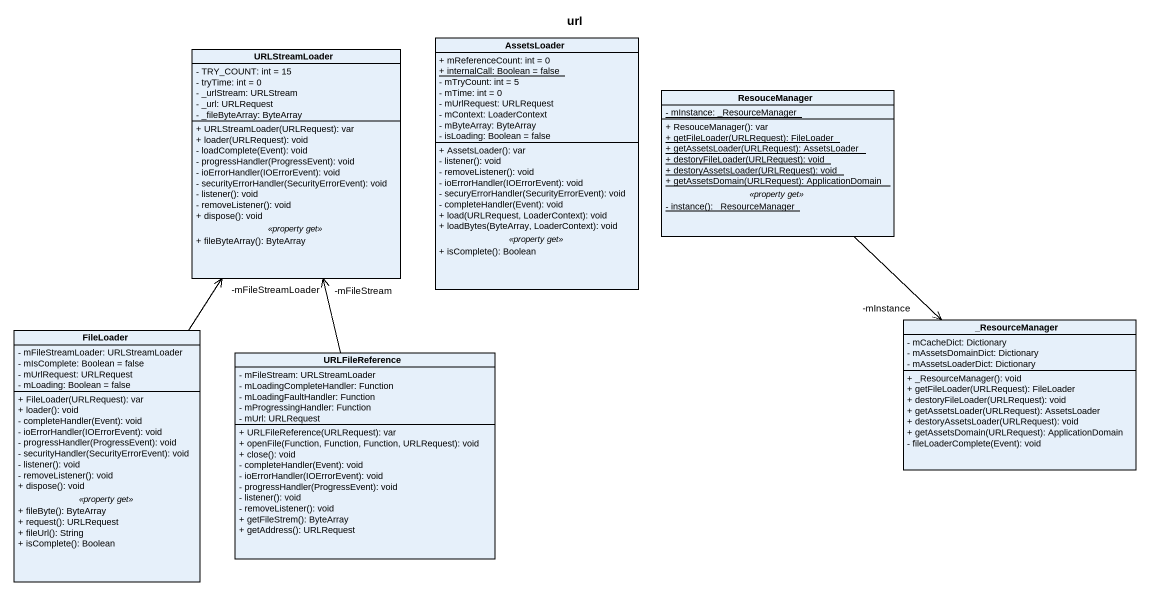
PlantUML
@startuml
title url
hide circle
hide empty members
skinparam classAttributeIconSize 0
class URLStreamLoader {
  - TRY_COUNT: int = 15
  - tryTime: int = 0
  - _urlStream: URLStream
  - _url: URLRequest
  - _fileByteArray: ByteArray
  --
  + URLStreamLoader(URLRequest): var
  + loader(URLRequest): void
  - loadComplete(Event): void
  - progressHandler(ProgressEvent): void
  - ioErrorHandler(IOErrorEvent): void
  - securityErrorHandler(SecurityErrorEvent): void
  - listener(): void
  - removeListener(): void
  + dispose(): void
  .. <<property get>> ..
  + fileByteArray(): ByteArray
}
class AssetsLoader {
  + mReferenceCount: int = 0
  {static} + internalCall: Boolean = false
  - mTryCount: int = 5
  - mTime: int = 0
  - mUrlRequest: URLRequest
  - mContext: LoaderContext
  - mByteArray: ByteArray
  - isLoading: Boolean = false
  --
  + AssetsLoader(): var
  - listener(): void
  - removeListener(): void
  - ioErrorHandler(IOErrorEvent): void
  - securyErrorHandler(SecurityErrorEvent): void
  - completeHandler(Event): void
  + load(URLRequest, LoaderContext): void
  + loadBytes(ByteArray, LoaderContext): void
  .. <<property get>> ..
  + isComplete(): Boolean
}
class ResouceManager {
  {static} - mInstance: _ResourceManager
  --
  + ResouceManager(): var
  {static} + getFileLoader(URLRequest): FileLoader
  {static} + getAssetsLoader(URLRequest): AssetsLoader
  {static} + destoryFileLoader(URLRequest): void
  {static} + destoryAssetsLoader(URLRequest): void
  {static} + getAssetsDomain(URLRequest): ApplicationDomain
  .. <<property get>> ..
  {static} - instance(): _ResourceManager
}
class FileLoader {
  - mFileStreamLoader: URLStreamLoader
  - mIsComplete: Boolean = false
  - mUrlRequest: URLRequest
  - mLoading: Boolean = false
  --
  + FileLoader(URLRequest): var
  + loader(): void
  - completeHandler(Event): void
  - ioErrorHandler(IOErrorEvent): void
  - progressHandler(ProgressEvent): void
  - securityHandler(SecurityErrorEvent): void
  - listener(): void
  - removeListener(): void
  + dispose(): void
  .. <<property get>> ..
  + fileByte(): ByteArray
  + request(): URLRequest
  + fileUrl(): String
  + isComplete(): Boolean
}
class "_ResourceManager" as ResourceManager {
  - mCacheDict: Dictionary
  - mAssetsDomainDict: Dictionary
  - mAssetsLoaderDict: Dictionary
  + _ResourceManager(): void
  + getFileLoader(URLRequest): FileLoader
  + destoryFileLoader(URLRequest): void
  + getAssetsLoader(URLRequest): AssetsLoader
  + destoryAssetsLoader(URLRequest): void
  + getAssetsDomain(URLRequest): ApplicationDomain
  - fileLoaderComplete(Event): void
}
class URLFileReference {
  - mFileStream: URLStreamLoader
  - mLoadingCompleteHandler: Function
  - mLoadingFaultHandler: Function
  - mProgressingHandler: Function
  - mUrl: URLRequest
  + URLFileReference(URLRequest): var
  + openFile(Function, Function, Function, URLRequest): void
  + close(): void
  - completeHandler(Event): void
  - ioErrorHandler(IOErrorEvent): void
  - progressHandler(ProgressEvent): void
  - listener(): void
  - removeListener(): void
  + getFileStrem(): ByteArray
  + getAddress(): URLRequest
}
ResouceManager --> "-mInstance" ResourceManager
FileLoader -up-> "-mFileStreamLoader" URLStreamLoader
URLFileReference -up-> "-mFileStream" URLStreamLoader
@enduml
